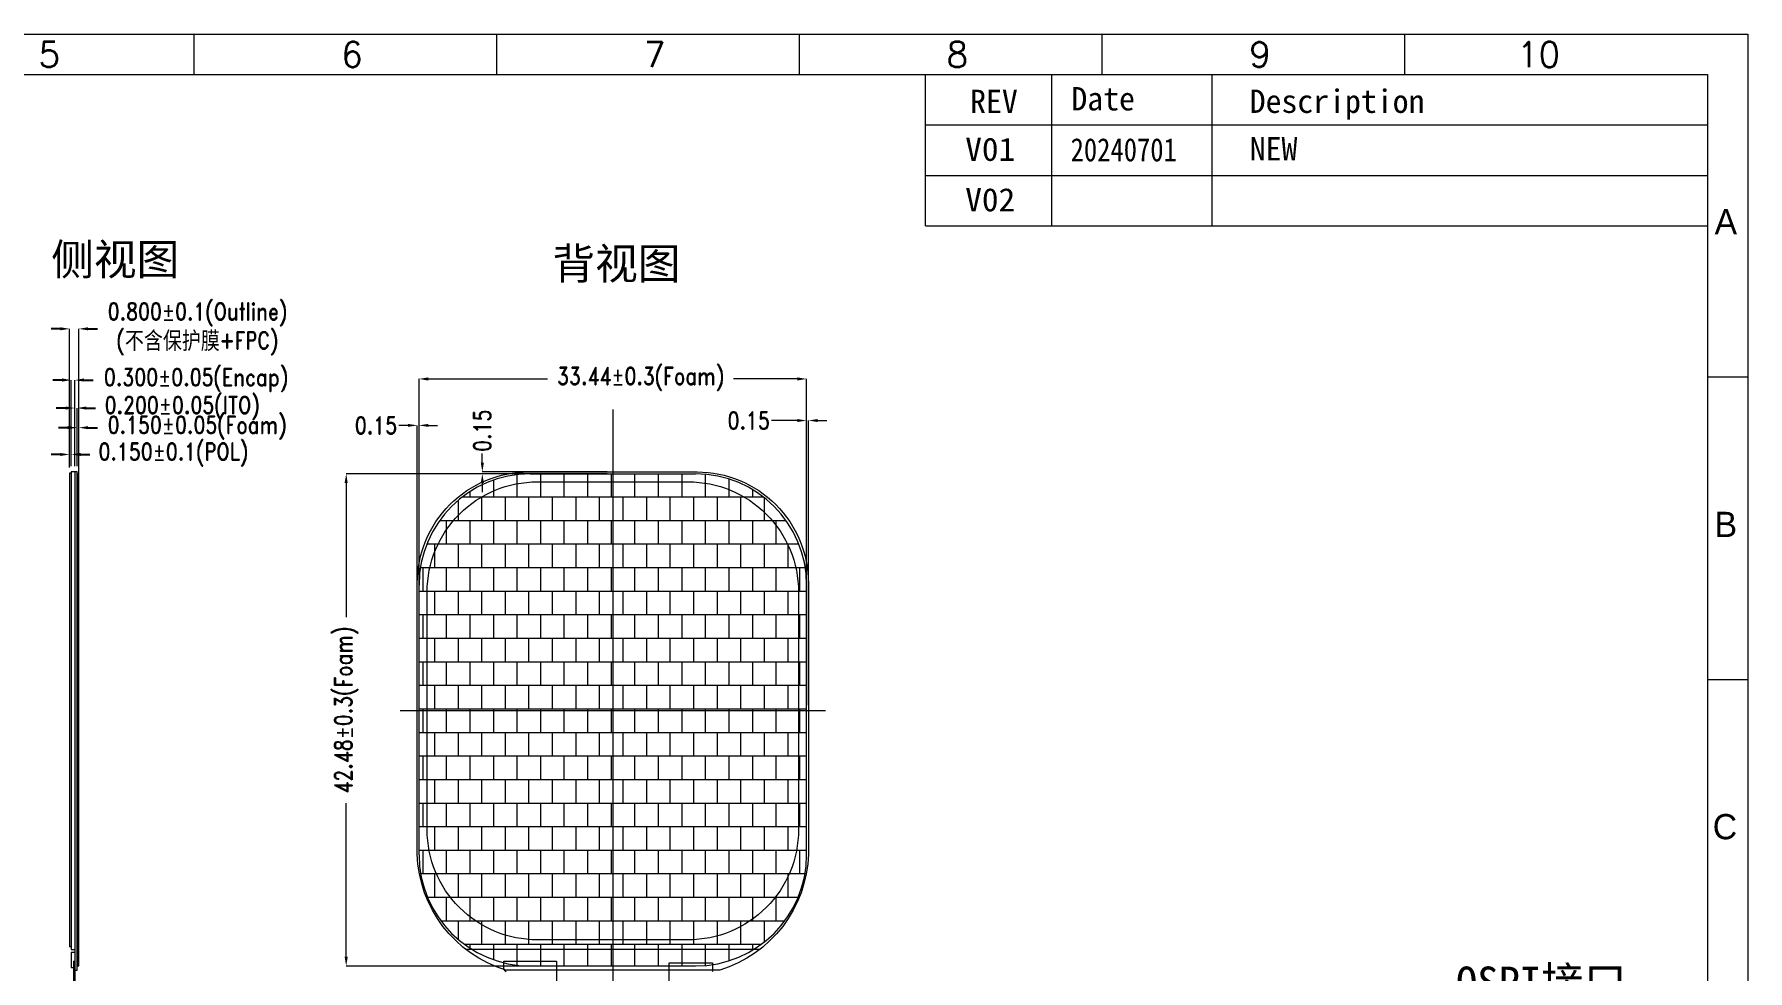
# Model space of a CAD drawing. Header units: millimetres. Extents: x 1167 to 2098, y -78 to 499.
# Drawn here: x 1657.1 to 1804.9, y 284.2 to 365 of the extents above; entities that cross this region are included whole.
import ezdxf
from ezdxf.enums import TextEntityAlignment as Align
from ezdxf.lldxf.tags import DXFTag

# ---------------------------------------------------------------- set-up
doc = ezdxf.new("R2010")
doc.units = ezdxf.units.MM
doc.layers.get('Defpoints').update_dxf_attribs({"lineweight": 5})
for name, color, linetype, lineweight in [('COF-IC', 2, 'Continuous', 5), ('DIM', 3, 'Continuous', 5), ('Encap', 210, 'Continuous', 5), ('FPC', 50, 'Continuous', 5), ('ITO', 2, 'Continuous', 5), ('MFPC', 50, 'Continuous', 5), ('POL', 202, 'Continuous', 5), ('TAPE-Form', 32, 'Continuous', 5), ('图框', 7, 'Continuous', 5)]:
    doc.layers.add(name, color=color, linetype=linetype, lineweight=lineweight)
doc.styles.add('RD', font='ROMAND.shx', dxfattribs={"width": 0.8})
doc.styles.get("Standard").update_dxf_attribs({"font": 'txt', "bigfont": 'gbcbig.shx'})
doc.styles.add('汉字', font='')
doc.styles.get('汉字').set_extended_font_data('SimSun')
tags = doc.linetypes.add('CENTER', pattern=[0.6, 0.375, -0.075, 0.075, -0.075]).pattern_tags.tags
tags[10:11] = [DXFTag(74, 4), DXFTag(75, 0), DXFTag(340, '0'), DXFTag(46, 1.0), DXFTag(50, 0.0), DXFTag(44, 0.0), DXFTag(45, 0.0)]
tags[8:9] = [DXFTag(74, 4), DXFTag(75, 0), DXFTag(340, '0'), DXFTag(46, 1.0), DXFTag(50, 0.0), DXFTag(44, 0.0), DXFTag(45, 0.0)]
tags[6:7] = [DXFTag(74, 4), DXFTag(75, 0), DXFTag(340, '0'), DXFTag(46, 1.0), DXFTag(50, 0.0), DXFTag(44, 0.0), DXFTag(45, 0.0)]
tags[4:5] = [DXFTag(74, 4), DXFTag(75, 0), DXFTag(340, '0'), DXFTag(46, 1.0), DXFTag(50, 0.0), DXFTag(44, 0.0), DXFTag(45, 0.0)]
doc.dimstyles.new('DIM', dxfattribs={"dimtxt": 1.5, "dimasz": 0.8, "dimexe": 0, "dimexo": 0.5, "dimgap": 0.11, "dimtad": 0, "dimzin": 1, "dimdsep": 46, "dimtxsty": 'RD', "dimcen": 0, "dimclrd": 256, "dimclre": 256, "dimclrt": 256, "dimadec": 0, "dimazin": 0, "dimtm": 1e-09, "dimtfac": 1, "dimtofl": 0, "dimtmove": 0, "dimatfit": 3, "dimfxl": 1, "dimlwe": -1, "dimarcsym": 0})

# ---------------------------------------------------------------- blocks, each defined once
blk = doc.blocks.new('*D56')
at = {"layer": 'Defpoints', "color": 0, "lineweight": 5}
for p in [(1660.93, 339.62), (1660.13, 327.17), (1660.93, 326.94)]:
    blk.add_point(p, dxfattribs=at)
at = {"layer": 'DIM', "lineweight": -2}
for p, q in [((1659.33, 339.62), (1658.53, 339.62)), ((1661.73, 339.62), (1662.53, 339.62))]:
    blk.add_line(p, q, dxfattribs=at)
at = {"layer": 'DIM'}
for p, q in [((1660.13, 327.67), (1660.13, 339.62)), ((1660.93, 327.44), (1660.93, 339.62))]:
    blk.add_line(p, q, dxfattribs=at)
at = {"layer": 'DIM', "lineweight": 5}
for points in [[(1659.33, 339.76), (1659.33, 339.49), (1660.13, 339.62)], [(1661.73, 339.76), (1661.73, 339.49), (1660.93, 339.62)]]:
    blk.add_solid(points, dxfattribs=at)
at = {"layer": 'DIM', "lineweight": 5, "insert": (1671.16, 339.62), "char_height": 1.5, "attachment_point": 5, "style": 'RD'}
blk.add_mtext('0.800±0.1(Outline)\\P({\\fSimHei|b0|i0|c134|p49;不含保护膜}+FPC)', dxfattribs=at)
blk = doc.blocks.new('*D57')
at = {"layer": 'Defpoints', "color": 0, "lineweight": 5}
for p in [(1660.58, 332.79), (1660.58, 327.27), (1660.78, 327.27)]:
    blk.add_point(p, dxfattribs=at)
at = {"layer": 'DIM', "lineweight": -2}
for p, q in [((1659.78, 332.79), (1658.98, 332.79)), ((1661.58, 332.79), (1662.38, 332.79))]:
    blk.add_line(p, q, dxfattribs=at)
at = {"layer": 'DIM'}
for p, q in [((1660.58, 327.77), (1660.58, 332.79)), ((1660.78, 327.77), (1660.78, 332.79))]:
    blk.add_line(p, q, dxfattribs=at)
at = {"layer": 'DIM', "lineweight": 5}
for points in [[(1659.78, 332.92), (1659.78, 332.65), (1660.58, 332.79)], [(1661.58, 332.92), (1661.58, 332.65), (1660.78, 332.79)]]:
    blk.add_solid(points, dxfattribs=at)
at = {"layer": 'DIM', "lineweight": 5, "insert": (1669.84, 332.79), "char_height": 1.5, "attachment_point": 5, "style": 'RD'}
blk.add_mtext('0.200±0.05(ITO)', dxfattribs=at)
blk = doc.blocks.new('*D58')
at = {"layer": 'Defpoints', "color": 0, "lineweight": 5}
for p in [(1660.28, 328.78), (1660.13, 327.17), (1660.28, 327.27)]:
    blk.add_point(p, dxfattribs=at)
at = {"layer": 'DIM', "lineweight": -2}
for p, q in [((1659.33, 328.78), (1658.53, 328.78)), ((1661.08, 328.78), (1661.88, 328.78))]:
    blk.add_line(p, q, dxfattribs=at)
at = {"layer": 'DIM'}
for p, q in [((1660.13, 327.67), (1660.13, 328.78)), ((1660.28, 327.77), (1660.28, 328.78))]:
    blk.add_line(p, q, dxfattribs=at)
at = {"layer": 'DIM', "lineweight": 5}
for points in [[(1659.33, 328.91), (1659.33, 328.65), (1660.13, 328.78)], [(1661.08, 328.91), (1661.08, 328.65), (1660.28, 328.78)]]:
    blk.add_solid(points, dxfattribs=at)
at = {"layer": 'DIM', "lineweight": 5, "insert": (1669.08, 328.78), "char_height": 1.5, "attachment_point": 5, "style": 'RD'}
blk.add_mtext('0.150±0.1(POL)', dxfattribs=at)
blk = doc.blocks.new('*D59')
at = {"layer": 'Defpoints', "color": 0, "lineweight": 5}
for p in [(1723.72, 335.3), (1690.28, 306.66), (1723.72, 306.66)]:
    blk.add_point(p, dxfattribs=at)
at = {"layer": 'DIM', "lineweight": 5}
for p, q in [((1690.28, 307.16), (1690.28, 335.3)), ((1691.08, 335.3), (1701.37, 335.3)), ((1722.92, 335.3), (1717.42, 335.3)), ((1723.72, 307.16), (1723.72, 335.3))]:
    blk.add_line(p, q, dxfattribs=at)
for points in [[(1691.08, 335.43), (1691.08, 335.16), (1690.28, 335.3)], [(1722.92, 335.43), (1722.92, 335.16), (1723.72, 335.3)]]:
    blk.add_solid(points, dxfattribs=at)
at = {"layer": 'DIM', "lineweight": 5, "insert": (1709.4, 335.3), "char_height": 1.5, "attachment_point": 5, "style": 'RD'}
blk.add_mtext('33.44±0.3(Foam)', dxfattribs=at)
blk = doc.blocks.new('*D60')
at = {"layer": 'Defpoints', "color": 0, "lineweight": 5}
for p in [(1707, 327.12), (1684, 284.64), (1707, 284.64)]:
    blk.add_point(p, dxfattribs=at)
at = {"layer": 'DIM', "lineweight": 5}
for p, q in [((1706.5, 327.12), (1684, 327.12)), ((1684, 326.32), (1684, 314.74)), ((1684, 285.44), (1684, 298.69)), ((1706.5, 284.64), (1684, 284.64))]:
    blk.add_line(p, q, dxfattribs=at)
for points in [[(1683.86, 326.32), (1684.13, 326.32), (1684, 327.12)], [(1683.86, 285.44), (1684.13, 285.44), (1684, 284.64)]]:
    blk.add_solid(points, dxfattribs=at)
at = {"layer": 'DIM', "lineweight": 5, "insert": (1684, 306.72), "char_height": 1.5, "attachment_point": 5, "rotation": 90, "style": 'RD'}
blk.add_mtext('42.48±0.3(Foam)', dxfattribs=at)
blk = doc.blocks.new('*D61')
at = {"layer": 'Defpoints', "color": 0, "lineweight": 5}
for p in [(1660.93, 331.09), (1660.78, 327.27), (1660.93, 323.1)]:
    blk.add_point(p, dxfattribs=at)
at = {"layer": 'DIM', "lineweight": -2}
for p, q in [((1659.98, 331.09), (1659.18, 331.09)), ((1661.73, 331.09), (1662.53, 331.09))]:
    blk.add_line(p, q, dxfattribs=at)
at = {"layer": 'DIM'}
for p, q in [((1660.78, 327.77), (1660.78, 331.09)), ((1660.93, 323.6), (1660.93, 331.09))]:
    blk.add_line(p, q, dxfattribs=at)
at = {"layer": 'DIM', "lineweight": 5}
for points in [[(1659.98, 331.23), (1659.98, 330.96), (1660.78, 331.09)], [(1661.73, 331.23), (1661.73, 330.96), (1660.93, 331.09)]]:
    blk.add_solid(points, dxfattribs=at)
at = {"layer": 'DIM', "lineweight": 5, "insert": (1671.13, 331.09), "char_height": 1.5, "attachment_point": 5, "style": 'RD'}
blk.add_mtext('0.150±0.05(Foam)', dxfattribs=at)
blk = doc.blocks.new('*D62')
at = {"layer": 'Defpoints', "color": 0, "lineweight": 5}
for p in [(1660.28, 335.2), (1660.28, 327.27), (1660.58, 327.27)]:
    blk.add_point(p, dxfattribs=at)
at = {"layer": 'DIM', "lineweight": -2}
for p, q in [((1659.48, 335.2), (1658.68, 335.2)), ((1661.38, 335.2), (1662.18, 335.2))]:
    blk.add_line(p, q, dxfattribs=at)
at = {"layer": 'DIM'}
for p, q in [((1660.28, 327.77), (1660.28, 335.2)), ((1660.58, 327.77), (1660.58, 335.2))]:
    blk.add_line(p, q, dxfattribs=at)
at = {"layer": 'DIM', "lineweight": 5}
for points in [[(1659.48, 335.34), (1659.48, 335.07), (1660.28, 335.2)], [(1661.38, 335.34), (1661.38, 335.07), (1660.58, 335.2)]]:
    blk.add_solid(points, dxfattribs=at)
at = {"layer": 'DIM', "lineweight": 5, "insert": (1671.04, 335.2), "char_height": 1.5, "attachment_point": 5, "style": 'RD'}
blk.add_mtext('0.300±0.05(Encap)', dxfattribs=at)
blk = doc.blocks.new('*D63')
at = {"layer": 'Defpoints', "color": 0, "lineweight": 5}
for p in [(1723.72, 331.71), (1723.72, 306.66), (1723.87, 306.66)]:
    blk.add_point(p, dxfattribs=at)
at = {"layer": 'DIM', "lineweight": 5}
for p, q in [((1722.92, 331.71), (1720.7, 331.71)), ((1723.72, 307.16), (1723.72, 331.71)), ((1723.87, 307.16), (1723.87, 331.71)), ((1724.67, 331.71), (1725.47, 331.71))]:
    blk.add_line(p, q, dxfattribs=at)
for points in [[(1722.92, 331.84), (1722.92, 331.58), (1723.72, 331.71)], [(1724.67, 331.84), (1724.67, 331.58), (1723.87, 331.71)]]:
    blk.add_solid(points, dxfattribs=at)
at = {"layer": 'DIM', "lineweight": 5, "insert": (1718.73, 331.71), "char_height": 1.5, "attachment_point": 5, "style": 'RD'}
blk.add_mtext('0.15', dxfattribs=at)
blk = doc.blocks.new('*D64')
at = {"layer": 'Defpoints', "color": 0, "lineweight": 5}
for p in [(1690.13, 331.29), (1690.13, 306.66), (1690.28, 306.66)]:
    blk.add_point(p, dxfattribs=at)
at = {"layer": 'DIM', "lineweight": 5}
for p, q in [((1689.33, 331.29), (1688.53, 331.29)), ((1690.13, 307.16), (1690.13, 331.29)), ((1690.28, 307.16), (1690.28, 331.29)), ((1691.08, 331.29), (1691.88, 331.29))]:
    blk.add_line(p, q, dxfattribs=at)
for points in [[(1689.33, 331.42), (1689.33, 331.16), (1690.13, 331.29)], [(1691.08, 331.42), (1691.08, 331.16), (1690.28, 331.29)]]:
    blk.add_solid(points, dxfattribs=at)
at = {"layer": 'DIM', "lineweight": 5, "insert": (1686.57, 331.29), "char_height": 1.5, "attachment_point": 5, "style": 'RD'}
blk.add_mtext('0.15', dxfattribs=at)
blk = doc.blocks.new('*D65')
at = {"layer": 'Defpoints', "color": 0, "lineweight": 5}
for p in [(1695.74, 327.27), (1707, 327.27), (1707, 327.12)]:
    blk.add_point(p, dxfattribs=at)
at = {"layer": 'DIM', "lineweight": 5}
for p, q in [((1695.74, 328.07), (1695.74, 328.87)), ((1706.5, 327.27), (1695.74, 327.27)), ((1706.5, 327.12), (1695.74, 327.12)), ((1695.74, 326.32), (1695.74, 325.52))]:
    blk.add_line(p, q, dxfattribs=at)
for points in [[(1695.61, 328.07), (1695.88, 328.07), (1695.74, 327.27)], [(1695.61, 326.32), (1695.88, 326.32), (1695.74, 327.12)]]:
    blk.add_solid(points, dxfattribs=at)
at = {"layer": 'DIM', "lineweight": 5, "insert": (1695.74, 330.83), "char_height": 1.5, "attachment_point": 5, "rotation": 90, "style": 'RD'}
blk.add_mtext('0.15', dxfattribs=at)
blk = doc.blocks.new('R200N1K-001-PNL-V01-B')
at = {"layer": 'COF-IC', "lineweight": 5}
for p, q in [((427.11, 268.55), (426.81, 268.55)), ((426.81, 268.55), (426.81, 267.26)), ((426.81, 267.26), (427.11, 267.26))]:
    blk.add_line(p, q, dxfattribs=at)
at = {"layer": 'Encap', "lineweight": 5}
for p, q in [((427.11, 310.02), (426.81, 310.02)), ((426.81, 310.02), (426.81, 268.8)), ((426.81, 268.8), (427.11, 268.8))]:
    blk.add_line(p, q, dxfattribs=at)
at = {"layer": 'ITO', "lineweight": 5}
for p, q in [((427.31, 310.02), (427.11, 310.02)), ((427.11, 310.02), (427.11, 267.04)), ((427.31, 267.04), (427.31, 310.02)), ((427.11, 267.04), (427.31, 267.04))]:
    blk.add_line(p, q, dxfattribs=at)
blk = doc.blocks.new('R200N1K-001-PNLA-V01-B')
at = {"layer": 'POL', "color": 200, "lineweight": 5}
for p, q in [((678.34, 309.75), (678.19, 309.75)), ((678.19, 309.75), (678.19, 268.88)), ((678.34, 268.88), (678.19, 268.88))]:
    blk.add_line(p, q, dxfattribs=at)
at = {"layer": 'ITO', "lineweight": 5}
blk.add_blockref('R200N1K-001-PNL-V01-B', (251.53, -0.17), dxfattribs=at)
blk = doc.blocks.new('R200N1K-001-PNL-V01-C')
at = {"layer": 'Encap', "lineweight": 0}
blk.add_lwpolyline([(483.75, 268.63), (458.45, 268.63)], dxfattribs=at)
at = {"layer": 'ITO', "color": 1, "linetype": 'CENTER', "lineweight": 5}
for points in [[(471.1, 315.24), (471.1, 263.23)], [(489.45, 289.24), (452.75, 289.24)]]:
    blk.add_lwpolyline(points, dxfattribs=at)
at = {"layer": 'ITO', "color": 2, "lineweight": 5}
blk.add_lwpolyline([(487.97, 276.87, -0.321652), (480.33, 266.87), (461.87, 266.87, -0.321652), (454.23, 276.87), (454.23, 300.25, -0.414214), (463.83, 309.85), (478.37, 309.85, -0.414214), (487.97, 300.25)], format="xyb", close=True, dxfattribs=at)
at = {"layer": 'ITO', "color": 1, "linetype": 'CENTER', "lineweight": 0}
blk.add_lwpolyline([(477.62, 309, -0.414214), (487.12, 299.5), (487.12, 278.98, -0.414214), (477.62, 269.48), (464.58, 269.48, -0.414214), (455.08, 278.98), (455.08, 299.5, -0.414214), (464.58, 309)], format="xyb", close=True, dxfattribs=at)
blk = doc.blocks.new('R200N1K-001-Form-V01-A')
at = {"layer": 'TAPE-Form', "lineweight": 5}
h = blk.add_hatch(dxfattribs=at)
h.set_pattern_fill('AR-B88', color=32, scale=0.01)
h.paths.add_polyline_path([(892.69, 301.16, 0.414214), (883.09, 310.76), (868.85, 310.76, 0.414214), (859.25, 301.16), (859.25, 277.89, 0.414214), (868.85, 268.29), (883.09, 268.29, 0.414214), (892.69, 277.89)])
at = {"layer": 'TAPE-Form', "color": 32, "lineweight": 5}
for p, q in [((868.85, 310.76), (883.09, 310.76)), ((859.25, 277.89), (859.25, 301.16)), ((892.69, 277.89), (892.69, 301.16)), ((868.85, 268.29), (883.09, 268.29))]:
    blk.add_line(p, q, dxfattribs=at)
for centre, start, end in [((868.85, 301.16), 90, 180), ((883.09, 301.16), 0, 90), ((868.85, 277.89), 180, 270), ((883.09, 277.89), 270, 0)]:
    blk.add_arc(centre, 9.6, start, end, dxfattribs=at)
blk = doc.blocks.new('R200N1K-001-Form-V01-B')
at = {"layer": 'TAPE-Form', "lineweight": 5}
for p, q in [((912.75, 310.76), (912.75, 268.29)), ((912.9, 310.76), (912.75, 310.76)), ((912.9, 268.29), (912.9, 310.76)), ((912.75, 268.29), (912.9, 268.29))]:
    blk.add_line(p, q, dxfattribs=at)
blk = doc.blocks.new('*D66')
at = {"layer": 'Defpoints', "color": 0, "lineweight": 5, "transparency": 16777216}
for p in [(1422.17, 244.1), (1421.19, 240.92, 0), (1422.17, 240.92, 0)]:
    blk.add_point(p, dxfattribs=at)
at = {"layer": 'DIM', "linetype": 'ByBlock', "lineweight": 5, "transparency": 16777216}
for p, q in [((1420.39, 244.1), (1419.59, 244.1)), ((1421.19, 241.42), (1421.19, 244.1)), ((1422.17, 241.42), (1422.17, 244.1)), ((1422.97, 244.1), (1423.77, 244.1))]:
    blk.add_line(p, q, dxfattribs=at)
at = {"layer": 'DIM', "lineweight": 5, "transparency": 16777216}
for points in [[(1420.39, 244.23), (1420.39, 243.97), (1421.19, 244.1)], [(1422.97, 244.23), (1422.97, 243.97), (1422.17, 244.1)]]:
    blk.add_solid(points, dxfattribs=at)
at = {"layer": 'DIM', "lineweight": 5, "transparency": 16777216, "insert": (1428.48, 244.1), "char_height": 1.5, "attachment_point": 5, "style": 'RD'}
blk.add_mtext('0.98%%P0.05', dxfattribs=at)
blk = doc.blocks.new('OK-14GM024-04-B')
at = {"layer": 'FPC', "color": 7, "lineweight": 5}
for p, q in [((988.32, 153.21), (988.27, 153.16)), ((988.27, 152.41), (988.27, 153.16)), ((988.32, 152.71), (988.27, 152.72)), ((988.32, 152.61), (988.27, 152.62)), ((988.27, 152.23), (988.27, 152.41)), ((988.7, 152.41), (988.27, 152.41)), ((988.3, 152.41), (988.3, 152.23)), ((988.32, 152.41), (988.32, 153.21)), ((988.32, 153.21), (988.84, 153.21)), ((988.59, 152.71), (988.32, 152.71)), ((988.7, 152.61), (988.32, 152.61)), ((988.37, 152.41), (988.37, 152.23)), ((988.39, 152.41), (988.39, 152.23)), ((988.59, 152.61), (988.59, 153.21)), ((988.59, 153.03), (988.84, 153.03)), ((988.59, 152.79), (988.84, 152.79)), ((988.6, 152.23), (988.6, 152.39)), ((988.6, 152.39), (988.85, 152.39)), ((988.6, 152.35), (988.85, 152.35)), ((988.7, 152.41), (988.7, 152.61)), ((988.73, 152.79), (988.73, 153.03)), ((988.84, 153.21), (988.84, 152.61)), ((988.93, 153), (988.84, 153)), ((988.84, 152.82), (988.93, 152.82)), ((988.89, 152.71), (988.84, 152.71)), ((988.89, 152.61), (988.84, 152.61)), ((988.85, 153), (988.85, 152.82)), ((988.85, 147.21), (988.85, 152.61)), ((988.89, 152.2), (988.89, 152.71)), ((988.93, 152.82), (988.93, 153)), ((988.27, 151.99), (988.27, 152.23)), ((988.85, 152.23), (988.27, 152.23)), ((988.27, 151.99), (988.85, 151.99)), ((988.27, 151.59), (988.27, 151.83)), ((988.85, 151.83), (988.27, 151.83)), ((988.27, 151.43), (988.27, 151.59)), ((988.27, 151.59), (988.85, 151.59)), ((988.27, 151.19), (988.27, 151.43)), ((988.85, 151.43), (988.27, 151.43)), ((988.27, 151.03), (988.27, 151.19)), ((988.27, 151.19), (988.85, 151.19)), ((988.27, 150.79), (988.27, 151.03)), ((988.85, 151.03), (988.27, 151.03)), ((988.3, 151.83), (988.3, 151.99)), ((988.3, 151.43), (988.3, 151.59)), ((988.3, 151.03), (988.3, 151.19)), ((988.37, 151.83), (988.37, 151.99)), ((988.37, 151.43), (988.37, 151.59)), ((988.37, 151.03), (988.37, 151.19)), ((988.39, 151.99), (988.39, 152.23)), ((988.39, 151.99), (988.39, 151.83)), ((988.39, 151.59), (988.39, 151.83)), ((988.39, 151.43), (988.39, 151.59)), ((988.39, 151.19), (988.39, 151.43)), ((988.39, 151.03), (988.39, 151.19)), ((988.39, 150.79), (988.39, 151.03)), ((988.46, 151.99), (988.46, 152.23)), ((988.46, 151.59), (988.46, 151.83)), ((988.46, 151.19), (988.46, 151.43)), ((988.46, 150.79), (988.46, 151.03)), ((988.47, 151.99), (988.47, 152.23)), ((988.47, 151.59), (988.47, 151.83)), ((988.47, 151.19), (988.47, 151.43)), ((988.47, 150.79), (988.47, 151.03)), ((988.48, 151.99), (988.48, 152.23)), ((988.48, 151.59), (988.48, 151.83)), ((988.48, 151.19), (988.48, 151.43)), ((988.48, 150.79), (988.48, 151.03)), ((988.85, 152.27), (988.6, 152.27)), ((988.6, 151.83), (988.6, 151.99)), ((988.6, 151.95), (988.85, 151.95)), ((988.85, 151.87), (988.6, 151.87)), ((988.6, 151.43), (988.6, 151.59)), ((988.6, 151.55), (988.85, 151.55)), ((988.85, 151.47), (988.6, 151.47)), ((988.6, 151.03), (988.6, 151.19)), ((988.6, 151.15), (988.85, 151.15)), ((988.85, 151.07), (988.6, 151.07)), ((988.73, 152.23), (988.73, 151.99)), ((988.73, 151.83), (988.73, 151.59)), ((988.73, 151.43), (988.73, 151.19)), ((988.73, 151.03), (988.73, 150.79)), ((988.85, 152.2), (988.93, 152.2)), ((988.93, 152.02), (988.85, 152.02)), ((988.85, 151.8), (988.93, 151.8)), ((988.93, 151.62), (988.85, 151.62)), ((988.85, 151.4), (988.93, 151.4)), ((988.93, 151.22), (988.85, 151.22)), ((988.85, 151), (988.93, 151)), ((988.93, 150.82), (988.85, 150.82)), ((988.89, 152.02), (988.89, 151.8)), ((988.89, 152.02), (988.89, 151.8)), ((988.89, 151.62), (988.89, 151.4)), ((988.89, 151.22), (988.89, 151)), ((988.89, 150.82), (988.89, 150.6)), ((988.93, 152.02), (988.93, 152.2)), ((988.93, 151.62), (988.93, 151.8)), ((988.93, 151.22), (988.93, 151.4)), ((988.93, 150.82), (988.93, 151)), ((988.27, 150.63), (988.27, 150.79)), ((988.27, 150.79), (988.85, 150.79)), ((988.27, 150.39), (988.27, 150.63)), ((988.85, 150.63), (988.27, 150.63)), ((988.27, 150.23), (988.27, 150.39)), ((988.27, 150.39), (988.85, 150.39)), ((988.27, 149.99), (988.27, 150.23)), ((988.85, 150.23), (988.27, 150.23)), ((988.27, 149.83), (988.27, 149.99)), ((988.27, 149.99), (988.85, 149.99)), ((988.85, 149.83), (988.27, 149.83)), ((988.27, 149.59), (988.27, 149.83)), ((988.27, 149.59), (988.85, 149.59)), ((988.27, 149.43), (988.27, 149.59)), ((988.85, 149.43), (988.27, 149.43)), ((988.27, 149.19), (988.27, 149.43)), ((988.3, 150.63), (988.3, 150.79)), ((988.3, 150.23), (988.3, 150.39)), ((988.3, 149.83), (988.3, 149.99)), ((988.3, 149.43), (988.3, 149.59)), ((988.37, 150.63), (988.37, 150.79)), ((988.37, 150.23), (988.37, 150.39)), ((988.37, 149.83), (988.37, 149.99)), ((988.37, 149.43), (988.37, 149.59)), ((988.39, 150.63), (988.39, 150.79)), ((988.39, 150.39), (988.39, 150.63)), ((988.39, 150.23), (988.39, 150.39)), ((988.39, 149.99), (988.39, 150.23)), ((988.39, 149.83), (988.39, 149.99)), ((988.39, 149.59), (988.39, 149.83)), ((988.39, 149.43), (988.39, 149.59)), ((988.39, 149.19), (988.39, 149.43)), ((988.46, 150.39), (988.46, 150.63)), ((988.46, 149.99), (988.46, 150.23)), ((988.46, 149.59), (988.46, 149.83)), ((988.46, 149.19), (988.46, 149.43)), ((988.47, 150.39), (988.47, 150.63)), ((988.47, 149.99), (988.47, 150.23)), ((988.47, 149.59), (988.47, 149.83)), ((988.47, 149.19), (988.47, 149.43)), ((988.48, 150.39), (988.48, 150.63)), ((988.48, 149.99), (988.48, 150.23)), ((988.48, 149.59), (988.48, 149.83)), ((988.48, 149.19), (988.48, 149.43)), ((988.6, 150.63), (988.6, 150.79)), ((988.6, 150.75), (988.85, 150.75)), ((988.85, 150.67), (988.6, 150.67)), ((988.6, 150.23), (988.6, 150.39)), ((988.6, 150.35), (988.85, 150.35)), ((988.85, 150.27), (988.6, 150.27)), ((988.6, 149.83), (988.6, 149.99)), ((988.6, 149.95), (988.85, 149.95)), ((988.85, 149.87), (988.6, 149.87)), ((988.6, 149.43), (988.6, 149.59)), ((988.6, 149.55), (988.85, 149.55)), ((988.85, 149.47), (988.6, 149.47)), ((988.73, 150.63), (988.73, 150.39)), ((988.73, 150.23), (988.73, 149.99)), ((988.73, 149.83), (988.73, 149.59)), ((988.73, 149.43), (988.73, 149.19)), ((988.85, 150.6), (988.93, 150.6)), ((988.93, 150.42), (988.85, 150.42)), ((988.85, 150.2), (988.93, 150.2)), ((988.93, 150.02), (988.85, 150.02)), ((988.85, 149.8), (988.93, 149.8)), ((988.93, 149.62), (988.85, 149.62)), ((988.85, 149.4), (988.93, 149.4)), ((988.89, 150.42), (988.89, 150.2)), ((988.89, 150.02), (988.89, 149.8)), ((988.89, 149.62), (988.89, 149.4)), ((988.93, 150.42), (988.93, 150.6)), ((988.93, 150.02), (988.93, 150.2)), ((988.93, 149.62), (988.93, 149.8)), ((988.93, 149.22), (988.93, 149.4)), ((988.27, 149.19), (988.85, 149.19)), ((988.27, 149.03), (988.27, 149.19)), ((988.85, 149.03), (988.27, 149.03)), ((988.27, 148.79), (988.27, 149.03)), ((988.27, 148.79), (988.85, 148.79)), ((988.27, 148.63), (988.27, 148.79)), ((988.85, 148.63), (988.27, 148.63)), ((988.27, 148.39), (988.27, 148.63)), ((988.27, 148.39), (988.85, 148.39)), ((988.27, 148.23), (988.27, 148.39)), ((988.85, 148.23), (988.27, 148.23)), ((988.27, 147.99), (988.27, 148.23)), ((988.27, 147.99), (988.85, 147.99)), ((988.27, 147.83), (988.27, 147.99)), ((988.3, 149.03), (988.3, 149.19)), ((988.3, 148.63), (988.3, 148.79)), ((988.3, 148.23), (988.3, 148.39)), ((988.3, 147.83), (988.3, 147.99)), ((988.37, 149.03), (988.37, 149.19)), ((988.37, 148.63), (988.37, 148.79)), ((988.37, 148.23), (988.37, 148.39)), ((988.37, 147.83), (988.37, 147.99)), ((988.39, 149.03), (988.39, 149.19)), ((988.39, 148.79), (988.39, 149.03)), ((988.39, 148.63), (988.39, 148.79)), ((988.39, 148.39), (988.39, 148.63)), ((988.39, 148.23), (988.39, 148.39)), ((988.39, 147.99), (988.39, 148.23)), ((988.39, 147.83), (988.39, 147.99)), ((988.46, 148.79), (988.46, 149.03)), ((988.46, 148.39), (988.46, 148.63)), ((988.46, 147.99), (988.46, 148.23)), ((988.47, 148.79), (988.47, 149.03)), ((988.47, 148.39), (988.47, 148.63)), ((988.47, 147.99), (988.47, 148.23)), ((988.48, 148.79), (988.48, 149.03)), ((988.48, 148.39), (988.48, 148.63)), ((988.48, 147.99), (988.48, 148.23)), ((988.6, 149.03), (988.6, 149.19)), ((988.6, 149.15), (988.85, 149.15)), ((988.85, 149.07), (988.6, 149.07)), ((988.6, 148.63), (988.6, 148.79)), ((988.6, 148.75), (988.85, 148.75)), ((988.85, 148.67), (988.6, 148.67)), ((988.6, 148.23), (988.6, 148.39)), ((988.6, 148.35), (988.85, 148.35)), ((988.85, 148.27), (988.6, 148.27)), ((988.6, 147.83), (988.6, 147.99)), ((988.73, 149.03), (988.73, 148.79)), ((988.73, 148.63), (988.73, 148.39)), ((988.73, 148.23), (988.73, 147.99)), ((988.93, 149.22), (988.85, 149.22)), ((988.85, 149), (988.93, 149)), ((988.93, 148.82), (988.85, 148.82)), ((988.85, 148.6), (988.93, 148.6)), ((988.93, 148.42), (988.85, 148.42)), ((988.85, 148.2), (988.93, 148.2)), ((988.93, 148.02), (988.85, 148.02)), ((988.89, 149.22), (988.89, 149)), ((988.89, 148.82), (988.89, 148.6)), ((988.89, 148.42), (988.89, 148.2)), ((988.89, 148.02), (988.89, 147.8)), ((988.93, 148.82), (988.93, 149)), ((988.93, 148.42), (988.93, 148.6)), ((988.93, 148.02), (988.93, 148.2)), ((988.85, 147.83), (988.27, 147.83)), ((988.27, 147.59), (988.27, 147.83)), ((988.27, 147.59), (988.85, 147.59)), ((988.27, 147.41), (988.27, 147.59)), ((988.7, 147.41), (988.27, 147.41)), ((988.27, 146.66), (988.27, 147.41)), ((988.32, 147.21), (988.27, 147.19)), ((988.32, 147.11), (988.27, 147.09)), ((988.27, 146.66), (988.32, 146.61)), ((988.3, 147.59), (988.3, 147.41)), ((988.32, 146.61), (988.32, 147.41)), ((988.32, 147.21), (988.7, 147.21)), ((988.59, 147.11), (988.32, 147.11)), ((988.84, 146.61), (988.32, 146.61)), ((988.37, 147.59), (988.37, 147.41)), ((988.39, 147.83), (988.39, 147.59)), ((988.39, 147.59), (988.39, 147.41)), ((988.46, 147.83), (988.46, 147.59)), ((988.47, 147.83), (988.47, 147.59)), ((988.48, 147.83), (988.48, 147.59)), ((988.59, 146.61), (988.59, 147.21)), ((988.59, 147.03), (988.84, 147.03)), ((988.84, 146.79), (988.59, 146.79)), ((988.6, 147.43), (988.6, 147.59)), ((988.6, 147.55), (988.85, 147.55)), ((988.85, 147.47), (988.6, 147.47)), ((988.85, 147.43), (988.6, 147.43)), ((988.7, 147.21), (988.7, 147.41)), ((988.73, 147.59), (988.73, 147.83)), ((988.73, 146.79), (988.73, 147.03)), ((988.89, 147.21), (988.84, 147.21)), ((988.84, 146.61), (988.84, 147.21)), ((988.84, 147.11), (988.89, 147.11)), ((988.93, 147), (988.84, 147)), ((988.84, 146.82), (988.93, 146.82)), ((988.85, 147.8), (988.93, 147.8)), ((988.93, 147.62), (988.85, 147.62)), ((988.85, 147), (988.85, 146.82)), ((988.89, 147.11), (988.89, 147.62)), ((988.93, 147.8), (988.93, 147.62)), ((988.93, 146.82), (988.93, 147))]:
    blk.add_line(p, q, dxfattribs=at)
blk = doc.blocks.new('R200N1K-045-MFPC-V01-B')
at = {"layer": 'FPC', "lineweight": 5}
h = blk.add_hatch(color=4, dxfattribs=at)
h.dxf.hatch_style = 1
h.paths.add_polyline_path([(1421.39, 243.458), (1421.19, 243.458), (1421.19, 236.158), (1421.39, 236.158)])
at = {"layer": 'FPC', "color": 4, "lineweight": 5, "elevation": 0}
blk.add_lwpolyline([(1421.19, 243.458), (1421.19, 236.158), (1421.39, 236.158), (1421.39, 243.458)], close=True, dxfattribs=at)
at = {"layer": 'MFPC', "lineweight": 5}
for p, q in [((1421.39, 285.051), (1421.39, 236.158, 0)), ((1421.51, 285.051), (1421.51, 236.158, 0)), ((1421.51, 236.158, 0), (1421.39, 236.158, 0))]:
    blk.add_line(p, q, dxfattribs=at)
at = {"layer": 'FPC', "color": 1, "linetype": 'CENTER', "lineweight": 5, "xscale": -1}
blk.add_blockref('OK-14GM024-04-B', (2410.443, 89.901, 0), dxfattribs=at)
at = {"layer": 'DIM', "color": 32, "lineweight": 5}
dim = blk.add_linear_dim(base=(1422.17, 244.102, 0), p1=(1421.19, 240.923, 0), p2=(1422.17, 240.923, 0), text='<>%%P0.05', dimstyle='DIM', override={"dimfxl": 1.25, "dimlwd": 5, "dimlwe": 5, "dimarcsym": 1}, dxfattribs=at)
dim.commit()
dim.dimension.update_dxf_attribs({"geometry": '*D66', "text_midpoint": (1428.48, 244.102, 0)})

msp = doc.modelspace()

# ---------------------------------------------------------------- linework, layer by layer
at = {"layer": 'MFPC', "lineweight": 5}
msp.add_line((1660.4631, 285.0514), (1660.5831, 285.0514), dxfattribs=at)
for points in [[(1697.8026, 284.1417, -0.24289141), (1697.5922, 284.5493), (1697.5922, 285.0514), (1702.1422, 285.0514), (1702.1422, 282.9139, 0.41421356)], [(1711.8622, 282.9139), (1711.8622, 284.9014), (1715.6122, 284.9014), (1715.6122, 284.2739, -0.12265219), (1715.5772, 284.1332, 0.12265219)]]:
    msp.add_lwpolyline(points, format="xyb", dxfattribs=at)
at = {"layer": '图框', "color": 7, "linetype": 'ByBlock', "lineweight": 5, "ltscale": 0.55}
for p, q in [((1670.8678, 361.5574), (1670.8678, 365.0397)), ((1696.9817, 361.5574), (1696.9817, 365.0397)), ((1723.0956, 361.5574), (1723.0956, 365.0397)), ((1749.2095, 361.5574), (1749.2095, 365.0397)), ((1775.3235, 361.5574), (1775.3235, 365.0397)), ((1540.2982, 361.5574), (1801.4374, 361.5574)), ((1733.9859, 348.4985), (1733.9859, 361.5574)), ((1744.8683, 348.4985), (1744.8683, 361.5354)), ((1758.7097, 348.4985), (1758.7097, 361.5574)), ((1801.4374, 361.5574), (1801.4374, 178.7336)), ((1801.4374, 357.2044), (1733.9859, 357.2044)), ((1733.9859, 352.8514), (1801.4374, 352.8514)), ((1733.9859, 348.4985), (1801.4374, 348.4985)), ((1804.9197, 335.4396), (1801.4374, 335.4396)), ((1804.9197, 309.3218), (1801.4374, 309.3218))]:
    msp.add_line(p, q, dxfattribs=at)
msp.add_lwpolyline([(1536.8158, 365.0397), (1804.9197, 365.0397), (1804.9197, 175.2513), (1536.8158, 175.2513)], close=True, dxfattribs=at)

# ---------------------------------------------------------------- block references
at = {"layer": 'DIM', "color": 3, "lineweight": 5}
msp.add_blockref('R200N1K-045-MFPC-V01-B', (239.0731, 0), dxfattribs=at)
at = {"layer": 'ITO', "lineweight": 5}
msp.add_blockref('R200N1K-001-PNL-V01-C', (1235.9025, 17.4211), dxfattribs=at)
at = {"layer": 'POL', "lineweight": 5}
msp.add_blockref('R200N1K-001-PNLA-V01-B', (981.9394, 17.4211), dxfattribs=at)
at = {"layer": 'TAPE-Form', "lineweight": 5}
for name, p in [('R200N1K-001-Form-V01-B', (748.0346, 16.3553)), ('R200N1K-001-Form-V01-A', (831.0344, 16.3553))]:
    msp.add_blockref(name, p, dxfattribs=at)

# ---------------------------------------------------------------- texts
at = {"layer": '图框', "linetype": 'Continuous', "lineweight": 5, "style": '汉字'}
for s, width, p, p2 in [('V01', 1.003536, (1737.4082, 354.1154), (1741.7194, 354.1154)), ('20240701', 0.80001, (1746.4995, 354.0749), (1755.6644, 354.0749)), ('V02', 1.003536, (1737.4082, 349.7625), (1741.7194, 349.7625))]:
    msp.add_text(s, height=2.00256, dxfattribs=dict(at, width=width)).set_placement(p, p2, align=Align.FIT)
at = {"layer": '图框', "color": 7, "linetype": 'ByBlock', "lineweight": 5, "ltscale": 0.55}
for s, insert, char_height, width, attachment_point in [('5', (1657.4526, 364.3839), 2.1765, 3.704892, 1), ('6', (1683.5665, 364.3839), 2.1765, 3.704892, 1), ('7', (1709.6804, 364.3839), 2.1765, 3.704892, 1), ('8', (1735.7943, 364.3839), 2.1765, 3.704892, 1), ('9', (1761.9082, 364.3839), 2.1765, 3.704892, 1), ('10', (1788.7387, 364.3839), 2.17648, 3.704892, 3), ('{\\fSimSun|b0|i0|c134|p2;REV}', (1737.8294, 360.2579), 2.01526, 3.704892, 1), ('{\\fSimSun|b0|i0|c134|p2;Date}', (1746.5668, 360.4854), 2.01526, 3.704892, 1), ('{\\fSimSun|b0|i0|c134|p2;Description}', (1761.9499, 360.2695), 2.01526, 16.748539, 1), ('{\\f\uffd0ￂﾼﾚￃ\ufff7\ufff3w|b0|i0|c136|p54;A}', (1804.0013, 347.7741), 2.17648, 3.704892, 9), ('{\\f\uffd0ￂﾼﾚￃ\ufff7\ufff3w|b0|i0|c134|p54;B}', (1804.0013, 321.6602), 2.17648, 3.704892, 9), ('{\\f\uffd0ￂﾼﾚￃ\ufff7\ufff3w|b0|i0|c134|p54;C}', (1804.0013, 295.5463), 2.17648, 3.704892, 9)]:
    msp.add_mtext(s, dxfattribs=dict(at, insert=insert, char_height=char_height, width=width, attachment_point=attachment_point))
at = {"layer": '图框', "linetype": 'ByBlock', "lineweight": 5, "ltscale": 0.55, "insert": (1761.9531, 356.1702), "char_height": 2.01526, "width": 3.704892, "attachment_point": 1, "style": '汉字'}
msp.add_mtext('{\\fSimSun|b0|i0|c134|p2;NEW}', dxfattribs=at)
at = {"layer": '图框', "color": 1, "lineweight": 5, "char_height": 2.700215, "attachment_point": 1}
for s, insert, width in [('{\\fSimSun|b0|i0|c134|p2;侧视图}', (1658.5454, 346.9602), 25.137581), ('{\\fSimSun|b0|i0|c134|p2;背视图}', (1701.7927, 346.6018), 25.137581), ('{\\fSimSun|b0|i0|c134|p54;QSPI接口}', (1779.745, 284.5914), 27.185504)]:
    msp.add_mtext(s, dxfattribs=dict(at, insert=insert, width=width))

# ---------------------------------------------------------------- dimensions: what is measured, and where the dimension line sits
at = {"layer": 'DIM', "lineweight": 5}
for base, p1, p2, text, override, picture, middle in [((1660.9331, 339.6225), (1660.1331, 327.1671), (1660.9331, 326.9354), '<>(Outline)\\P({\\fSimHei|b0|i0|c134|p49;不含保护膜}+FPC)', {"dimdec": 3, "dimtol": 1, "dimtp": 0.1, "dimtm": 0.1, "dimfxl": 0.8, "dimarcsym": 1}, '*D56', (1671.1574, 339.6225)), ((1660.2831, 335.2043), (1660.5831, 327.2674), (1660.2831, 327.2674), '<>(Encap)', {"dimdec": 3, "dimtol": 1, "dimtp": 0.05, "dimtm": 0.05, "dimfxl": 0.8, "dimarcsym": 1}, '*D62', (1671.036, 335.2043)), ((1723.7222, 335.2961), (1690.2822, 306.6594), (1723.7222, 306.6594), '<>(Foam)', {"dimtol": 1, "dimtp": 0.3, "dimtm": 0.3, "dimfxl": 0.8, "dimlwd": 5, "dimlwe": 5, "dimarcsym": 1}, '*D59', (1709.3962, 335.2961)), ((1660.5831, 332.7865), (1660.7831, 327.2674), (1660.5831, 327.2674), '<>(ITO)', {"dimdec": 3, "dimtol": 1, "dimtp": 0.05, "dimtm": 0.05, "dimfxl": 0.8, "dimarcsym": 1}, '*D57', (1669.836, 332.7865)), ((1660.2831, 328.7799), (1660.1331, 327.1671), (1660.2831, 327.2674), '<>(POL)', {"dimdec": 3, "dimtol": 1, "dimtp": 0.1, "dimtm": 0.1, "dimfxl": 0.8, "dimarcsym": 1}, '*D58', (1669.0788, 328.7799))]:
    dim = msp.add_linear_dim(base=base, p1=p1, p2=p2, text=text, dimstyle='DIM', override=override, dxfattribs=at)
    dim.commit()
    dim.dimension.update_dxf_attribs({"geometry": picture, "text_midpoint": middle, "dimtype": 160})
at = {"layer": 'DIM', "color": 3, "lineweight": 5}
dim = msp.add_linear_dim(base=(1695.7447, 327.2674), p1=(1707.0022, 327.1174), p2=(1707.0022, 327.2674), angle=90, dimstyle='DIM', override={"dimfxl": 0.8, "dimlwd": 5, "dimlwe": 5, "dimarcsym": 1}, dxfattribs=at)
dim.commit()
dim.dimension.update_dxf_attribs({"geometry": '*D65', "text_midpoint": (1695.7447, 330.8346), "dimtype": 160})
dim = msp.add_linear_dim(base=(1723.7222, 331.7107), p1=(1723.8722, 306.6594), p2=(1723.7222, 306.6594), dimstyle='DIM', override={"dimfxl": 0.8, "dimlwd": 5, "dimlwe": 5, "dimarcsym": 1}, dxfattribs=at)
dim.commit()
dim.dimension.update_dxf_attribs({"geometry": '*D63', "text_midpoint": (1718.7312, 331.7107), "dimtype": 160})
at = {"layer": 'DIM', "lineweight": 5}
dim = msp.add_linear_dim(base=(1660.9331, 331.0943), p1=(1660.7831, 327.2674), p2=(1660.9331, 323.1021), text='<>(Foam)', dimstyle='DIM', override={"dimdec": 3, "dimtol": 1, "dimtp": 0.05, "dimtm": 0.05, "dimfxl": 0.8, "dimarcsym": 1}, dxfattribs=at)
dim.commit()
dim.dimension.update_dxf_attribs({"geometry": '*D61', "text_midpoint": (1671.1288, 331.0943)})
at = {"layer": 'DIM', "color": 3, "lineweight": 5}
dim = msp.add_linear_dim(base=(1690.1322, 331.2905), p1=(1690.2822, 306.6594), p2=(1690.1322, 306.6594), dimstyle='DIM', override={"dimfxl": 0.8, "dimlwd": 5, "dimlwe": 5, "dimarcsym": 1}, dxfattribs=at)
dim.commit()
dim.dimension.update_dxf_attribs({"geometry": '*D64', "text_midpoint": (1686.5651, 331.2905)})
at = {"layer": 'DIM', "lineweight": 5}
dim = msp.add_linear_dim(base=(1683.9976, 284.6414), p1=(1707.0022, 327.1174), p2=(1707.0022, 284.6414), angle=90, text='<>(Foam)', dimstyle='DIM', override={"dimtol": 1, "dimtp": 0.3, "dimtm": 0.3, "dimfxl": 0.8, "dimlwd": 5, "dimlwe": 5, "dimarcsym": 1}, dxfattribs=at)
dim.commit()
dim.dimension.update_dxf_attribs({"geometry": '*D60', "text_midpoint": (1683.9976, 306.7153), "dimtype": 160})

doc.saveas('drawing.dxf')
